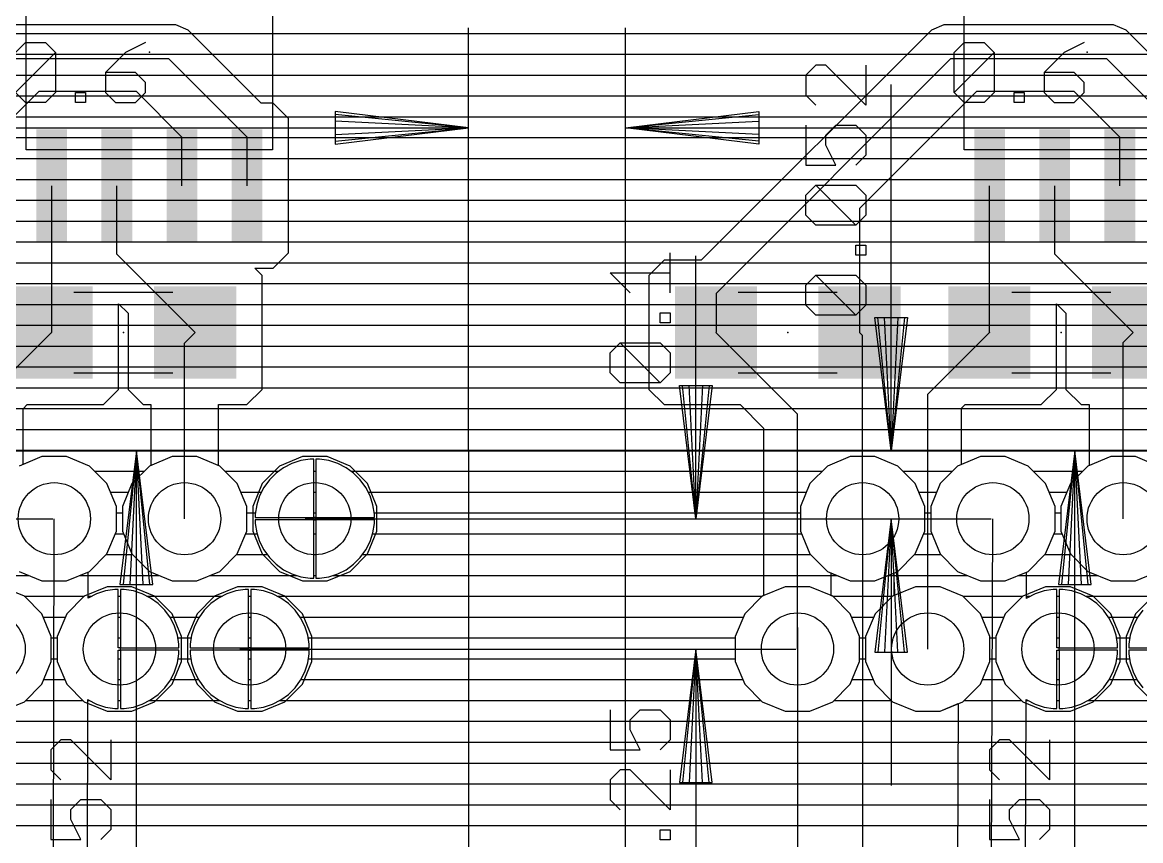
# Model space of a CAD drawing. Extents: x -0.28 to 5.55, y -0.74 to 2.72.
# Drawn here: x 3.061 to 3.92, y 0.884 to 1.512 of the extents above; entities that cross this region are included whole.
import ezdxf

# ---------------------------------------------------------------- set-up
doc = ezdxf.new("R2010")
doc.units = 0
for name, color, linetype in [('1', 22, 'CONTINUOUS'), ('16', 175, 'CONTINUOUS'), ('17', 82, 'CONTINUOUS'), ('23', 7, 'CONTINUOUS'), ('47', 253, 'CONTINUOUS'), ('51', 253, 'CONTINUOUS')]:
    doc.layers.add(name, color=color, linetype=linetype)

# ---------------------------------------------------------------- blocks, each defined once
blk = doc.blocks.new('RECT')
blk.add_solid([(-0.5, -0.5), (0.5, -0.5), (-0.5, 0.5), (0.5, 0.5)])
blk = doc.blocks.new('ROUNDP')
blk.add_circle((0, 0), 0.5)

msp = doc.modelspace()

# ---------------------------------------------------------------- linework, layer by layer
at = {"layer": '1'}
for p, q in [((3.179172, 1.5105), (3.048828, 1.5105)), ((3.188728, 1.506542), (3.179172, 1.5105)), ((3.196042, 1.499228), (3.188728, 1.506542)), ((3.191269, 1.504), (3.756731, 1.504)), ((3.759272, 1.506542), (3.582664, 1.329933)), ((3.768828, 1.5105), (3.759272, 1.506542)), ((3.899172, 1.5105), (3.768828, 1.5105)), ((3.908728, 1.506542), (3.899172, 1.5105)), ((3.916042, 1.499228), (3.908728, 1.506542)), ((3.911269, 1.504), (4.476731, 1.504)), ((3.244825, 1.450445), (3.196042, 1.499228)), ((3.964824, 1.450445), (3.916042, 1.499228)), ((3.207269, 1.488), (3.740731, 1.488)), ((3.174, 1.4845), (3.054, 1.4845)), ((3.234, 1.4245), (3.174, 1.4845)), ((3.774, 1.4845), (3.594, 1.3045)), ((3.894, 1.4845), (3.774, 1.4845)), ((3.954, 1.4245), (3.894, 1.4845)), ((3.223269, 1.472), (3.724731, 1.472)), ((3.074, 1.4595), (2.984, 1.3695)), ((3.149, 1.4595), (3.074, 1.4595)), ((3.184, 1.4245), (3.149, 1.4595)), ((3.794, 1.4595), (3.704, 1.3695)), ((3.869, 1.4595), (3.794, 1.4595)), ((3.904, 1.4245), (3.869, 1.4595)), ((3.239269, 1.456), (3.708731, 1.456)), ((3.254095, 1.450445), (3.244825, 1.450445)), ((3.265811, 1.438729), (3.254095, 1.450445)), ((3.26454, 1.44), (3.692731, 1.44)), ((3.265811, 1.335546), (3.265811, 1.438729)), ((3.184, 1.387138), (3.184, 1.4245)), ((3.234, 1.387138), (3.234, 1.4245)), ((3.265811, 1.424), (3.676731, 1.424)), ((3.904, 1.387138), (3.904, 1.4245)), ((3.265811, 1.408), (3.660731, 1.408)), ((3.265811, 1.392), (3.644731, 1.392)), ((3.084, 1.2745), (3.084, 1.387138)), ((3.134, 1.334618), (3.134, 1.387138)), ((3.804, 1.2745), (3.804, 1.387138)), ((3.854, 1.334618), (3.854, 1.387138)), ((3.265811, 1.376), (3.628731, 1.376)), ((3.704, 1.3695), (3.704, 1.274618)), ((3.265811, 1.36), (3.612731, 1.36)), ((3.265811, 1.344), (3.596731, 1.344)), ((3.134, 1.334618), (3.194118, 1.2745)), ((3.254095, 1.323831), (3.265811, 1.335546)), ((3.854, 1.334618), (3.914118, 1.2745)), ((3.245614, 1.318217), (3.24, 1.323831)), ((3.24, 1.323831), (3.254095, 1.323831)), ((3.258265, 1.328), (3.552169, 1.328)), ((3.554102, 1.329933), (3.542386, 1.318217)), ((3.582664, 1.329933), (3.554102, 1.329933)), ((3.245614, 1.230783), (3.245614, 1.318217)), ((3.542386, 1.318217), (3.542386, 1.230783)), ((3.245614, 1.312), (3.542386, 1.312)), ((3.135378, 1.230783), (3.135378, 1.296471)), ((3.135378, 1.296471), (3.142622, 1.289227)), ((3.594, 1.3045), (3.594, 1.274618)), ((3.855378, 1.230783), (3.855378, 1.296471)), ((3.855378, 1.296471), (3.862622, 1.289227)), ((3.135378, 1.296), (3.135849, 1.296)), ((3.142622, 1.289227), (3.142622, 1.230783)), ((3.245614, 1.296), (3.542386, 1.296)), ((3.855378, 1.296), (3.855849, 1.296)), ((3.862622, 1.289227), (3.862622, 1.230783)), ((3.135378, 1.28), (3.142622, 1.28)), ((3.245614, 1.28), (3.542386, 1.28)), ((3.855378, 1.28), (3.862622, 1.28)), ((3.036, 1.226618), (3.083882, 1.2745)), ((3.084, 1.274618), (3.083882, 1.2745)), ((3.083882, 1.2745), (3.084, 1.2745)), ((3.186, 1.266382), (3.194118, 1.2745)), ((3.594, 1.274618), (3.593882, 1.2745)), ((3.6565, 1.211882), (3.593882, 1.2745)), ((3.704, 1.274618), (3.704118, 1.2745)), ((3.7065, 1.272118), (3.704118, 1.2745)), ((3.7065, 1.1315), (3.7065, 1.272118)), ((3.7565, 1.227118), (3.803882, 1.2745)), ((3.804, 1.274618), (3.803882, 1.2745)), ((3.803882, 1.2745), (3.804, 1.2745)), ((3.9065, 1.266882), (3.914118, 1.2745)), ((3.135378, 1.264), (3.142622, 1.264)), ((3.186, 1.1315), (3.186, 1.266382)), ((3.245614, 1.264), (3.542386, 1.264)), ((3.855378, 1.264), (3.862622, 1.264)), ((3.9065, 1.1315), (3.9065, 1.266882)), ((3.135378, 1.248), (3.142622, 1.248)), ((3.245614, 1.248), (3.542386, 1.248)), ((3.855378, 1.248), (3.862622, 1.248)), ((3.123662, 1.219067), (3.135378, 1.230783)), ((3.135378, 1.232), (3.142622, 1.232)), ((3.142622, 1.230783), (3.154338, 1.219067)), ((3.233898, 1.219067), (3.245614, 1.230783)), ((3.245614, 1.232), (3.542386, 1.232)), ((3.542386, 1.230783), (3.554102, 1.219067)), ((3.843662, 1.219067), (3.855378, 1.230783)), ((3.855378, 1.232), (3.862622, 1.232)), ((3.862622, 1.230783), (3.874338, 1.219067)), ((3.062, 1.215849), (3.065218, 1.219067)), ((3.065218, 1.219067), (3.123662, 1.219067)), ((3.154338, 1.219067), (3.16, 1.219067)), ((3.16, 1.219067), (3.16, 1.172378)), ((3.212, 1.172378), (3.212, 1.219067)), ((3.212, 1.219067), (3.233898, 1.219067)), ((3.554102, 1.219067), (3.612545, 1.219067)), ((3.612545, 1.219067), (3.6305, 1.201112)), ((3.7565, 1.0315), (3.7565, 1.227118)), ((3.7825, 1.216349), (3.785218, 1.219067)), ((3.785218, 1.219067), (3.843662, 1.219067)), ((3.874338, 1.219067), (3.8805, 1.219067)), ((3.8805, 1.219067), (3.8805, 1.172378)), ((3.062, 1.173207), (3.062, 1.215849)), ((3.062151, 1.216), (3.16, 1.216)), ((3.212, 1.216), (3.615612, 1.216)), ((3.6565, 1.0315), (3.6565, 1.211882)), ((3.7825, 1.173207), (3.7825, 1.216349)), ((3.7825, 1.216), (3.8805, 1.216)), ((3.062, 1.2), (3.16, 1.2)), ((3.212, 1.2), (3.6305, 1.2)), ((3.6305, 1.201112), (3.6305, 1.072378)), ((3.7825, 1.2), (3.8805, 1.2)), ((3.062, 1.184), (3.16, 1.184)), ((3.076508, 1.179216), (3.062, 1.173207)), ((3.095491, 1.179216), (3.076508, 1.179216)), ((3.113029, 1.171952), (3.095491, 1.179216)), ((3.212, 1.184), (3.6305, 1.184)), ((3.276508, 1.179216), (3.258971, 1.171952)), ((3.295491, 1.179216), (3.276508, 1.179216)), ((3.313029, 1.171952), (3.295491, 1.179216)), ((3.7825, 1.184), (3.8805, 1.184)), ((3.797008, 1.179216), (3.7825, 1.173207)), ((3.815991, 1.179216), (3.797008, 1.179216)), ((3.833529, 1.171952), (3.815991, 1.179216)), ((3.126452, 1.158529), (3.113029, 1.171952)), ((3.116981, 1.168), (3.155019, 1.168)), ((3.158971, 1.171952), (3.145548, 1.158529)), ((3.16, 1.172378), (3.158971, 1.171952)), ((3.213029, 1.171952), (3.212, 1.172378)), ((3.226452, 1.158529), (3.213029, 1.171952)), ((3.216981, 1.168), (3.255019, 1.168)), ((3.258971, 1.171952), (3.245548, 1.158529)), ((3.326452, 1.158529), (3.313029, 1.171952)), ((3.316981, 1.168), (3.6305, 1.168)), ((3.846952, 1.158529), (3.833529, 1.171952)), ((3.837481, 1.168), (3.875519, 1.168)), ((3.879471, 1.171952), (3.866048, 1.158529)), ((3.8805, 1.172378), (3.879471, 1.171952)), ((3.133716, 1.140991), (3.126452, 1.158529)), ((3.129156, 1.152), (3.142844, 1.152)), ((3.145548, 1.158529), (3.138283, 1.140991)), ((3.233716, 1.140991), (3.226452, 1.158529)), ((3.229156, 1.152), (3.242844, 1.152)), ((3.245548, 1.158529), (3.238283, 1.140991)), ((3.333716, 1.140991), (3.326452, 1.158529)), ((3.329156, 1.152), (3.6305, 1.152)), ((3.854216, 1.140991), (3.846952, 1.158529)), ((3.849656, 1.152), (3.863344, 1.152)), ((3.866048, 1.158529), (3.858783, 1.140991)), ((3.133716, 1.122008), (3.133716, 1.140991)), ((3.133716, 1.136), (3.138283, 1.136)), ((3.138283, 1.140991), (3.138283, 1.122008)), ((3.233716, 1.122008), (3.233716, 1.140991)), ((3.233716, 1.136), (3.238283, 1.136)), ((3.238283, 1.140991), (3.238283, 1.122008)), ((3.333716, 1.122008), (3.333716, 1.140991)), ((3.333716, 1.136), (3.6305, 1.136)), ((3.854216, 1.122008), (3.854216, 1.140991)), ((3.854216, 1.136), (3.858783, 1.136)), ((3.858783, 1.140991), (3.858783, 1.122008)), ((3.085, 0.615), (3.086, 1.1315)), ((3.805, 0.755), (3.8065, 1.1315)), ((3.126452, 1.104471), (3.133716, 1.122008)), ((3.132884, 1.12), (3.139115, 1.12)), ((3.138283, 1.122008), (3.145548, 1.104471)), ((3.226452, 1.104471), (3.233716, 1.122008)), ((3.232884, 1.12), (3.239115, 1.12)), ((3.238283, 1.122008), (3.245548, 1.104471)), ((3.326452, 1.104471), (3.333716, 1.122008)), ((3.332884, 1.12), (3.6305, 1.12)), ((3.846952, 1.104471), (3.854216, 1.122008)), ((3.853384, 1.12), (3.859615, 1.12)), ((3.858783, 1.122008), (3.866048, 1.104471)), ((3.113029, 1.091048), (3.126452, 1.104471)), ((3.125981, 1.104), (3.146019, 1.104)), ((3.145548, 1.104471), (3.158971, 1.091048)), ((3.213029, 1.091048), (3.226452, 1.104471)), ((3.225981, 1.104), (3.246019, 1.104)), ((3.245548, 1.104471), (3.258971, 1.091048)), ((3.313029, 1.091048), (3.326452, 1.104471)), ((3.325981, 1.104), (3.6305, 1.104)), ((3.833529, 1.091048), (3.846952, 1.104471)), ((3.846481, 1.104), (3.866519, 1.104)), ((3.866048, 1.104471), (3.879471, 1.091048)), ((3.111882, 1.070486), (3.111921, 1.090589)), ((3.111921, 1.090589), (3.113029, 1.091048)), ((3.158971, 1.091048), (3.176508, 1.083783)), ((3.195491, 1.083783), (3.213029, 1.091048)), ((3.258971, 1.091048), (3.276508, 1.083783)), ((3.295491, 1.083783), (3.313029, 1.091048)), ((3.832257, 1.070395), (3.832337, 1.090554)), ((3.832337, 1.090554), (3.833529, 1.091048)), ((3.879471, 1.091048), (3.897008, 1.083783)), ((3.915991, 1.083783), (3.933529, 1.091048)), ((3.111916, 1.088), (3.166329, 1.088)), ((3.176508, 1.083783), (3.195491, 1.083783)), ((3.205671, 1.088), (3.266329, 1.088)), ((3.276508, 1.083783), (3.295491, 1.083783)), ((3.305671, 1.088), (3.6305, 1.088)), ((3.6825, 1.072378), (3.6825, 1.089793)), ((3.6825, 1.089793), (3.697008, 1.083783)), ((3.6825, 1.088), (3.686829, 1.088)), ((3.697008, 1.083783), (3.715991, 1.083783)), ((3.715991, 1.083783), (3.7305, 1.089793)), ((3.726171, 1.088), (3.7305, 1.088)), ((3.7305, 1.089793), (3.7305, 1.072378)), ((3.832327, 1.088), (3.886829, 1.088)), ((3.897008, 1.083783), (3.915991, 1.083783)), ((3.118451, 1.073867), (3.112039, 1.0706)), ((3.125295, 1.076091), (3.118451, 1.073867)), ((3.132402, 1.077216), (3.125295, 1.076091)), ((3.135141, 1.077216), (3.132402, 1.077216)), ((3.135141, 1.032359), (3.135141, 1.077216)), ((3.139598, 1.077216), (3.136858, 1.077216)), ((3.136858, 1.077216), (3.136858, 1.032359)), ((3.146705, 1.076091), (3.139598, 1.077216)), ((3.153549, 1.073867), (3.146705, 1.076091)), ((3.159961, 1.0706), (3.153549, 1.073867)), ((3.226508, 1.079216), (3.208971, 1.071952)), ((3.245491, 1.079216), (3.226508, 1.079216)), ((3.263029, 1.071952), (3.245491, 1.079216)), ((3.838951, 1.073867), (3.832539, 1.0706)), ((3.845795, 1.076091), (3.838951, 1.073867)), ((3.852902, 1.077216), (3.845795, 1.076091)), ((3.855641, 1.077216), (3.852902, 1.077216)), ((3.855641, 1.032359), (3.855641, 1.077216)), ((3.860098, 1.077216), (3.857358, 1.077216)), ((3.857358, 1.077216), (3.857358, 1.032359)), ((3.867205, 1.076091), (3.860098, 1.077216)), ((3.874049, 1.073867), (3.867205, 1.076091)), ((3.880461, 1.0706), (3.874049, 1.073867)), ((3.112039, 1.0706), (3.111882, 1.070486)), ((3.111885, 1.072), (3.114787, 1.072)), ((3.135141, 1.072), (3.136858, 1.072)), ((3.157213, 1.072), (3.209087, 1.072)), ((3.165782, 1.066371), (3.159961, 1.0706)), ((3.170871, 1.061282), (3.165782, 1.066371)), ((3.208971, 1.071952), (3.195548, 1.058529)), ((3.262913, 1.072), (3.629587, 1.072)), ((3.276452, 1.058529), (3.263029, 1.071952)), ((3.629471, 1.071952), (3.616048, 1.058529)), ((3.6305, 1.072378), (3.629471, 1.071952)), ((3.683529, 1.071952), (3.6825, 1.072378)), ((3.683413, 1.072), (3.729587, 1.072)), ((3.696952, 1.058529), (3.683529, 1.071952)), ((3.729471, 1.071952), (3.716048, 1.058529)), ((3.7305, 1.072378), (3.729471, 1.071952)), ((3.832539, 1.0706), (3.832257, 1.070395)), ((3.832263, 1.072), (3.835287, 1.072)), ((3.855641, 1.072), (3.857358, 1.072)), ((3.877713, 1.072), (3.929587, 1.072)), ((3.886282, 1.066371), (3.880461, 1.0706)), ((3.891371, 1.061282), (3.886282, 1.066371)), ((3.929471, 1.071952), (3.916048, 1.058529)), ((3.135141, 1.056), (3.136858, 1.056)), ((3.1751, 1.055461), (3.170871, 1.061282)), ((3.174708, 1.056), (3.1945, 1.056)), ((3.195548, 1.058529), (3.188283, 1.040991)), ((3.283716, 1.040991), (3.276452, 1.058529)), ((3.2775, 1.056), (3.615, 1.056)), ((3.616048, 1.058529), (3.608783, 1.040991)), ((3.704216, 1.040991), (3.696952, 1.058529)), ((3.698, 1.056), (3.715, 1.056)), ((3.716048, 1.058529), (3.708783, 1.040991)), ((3.855641, 1.056), (3.857358, 1.056)), ((3.8956, 1.055461), (3.891371, 1.061282)), ((3.895208, 1.056), (3.915, 1.056)), ((3.916048, 1.058529), (3.908783, 1.040991)), ((3.178367, 1.049049), (3.1751, 1.055461)), ((3.180591, 1.042205), (3.178367, 1.049049)), ((3.898867, 1.049049), (3.8956, 1.055461)), ((3.901091, 1.042205), (3.898867, 1.049049)), ((3.135141, 1.04), (3.136858, 1.04)), ((3.181716, 1.035098), (3.180591, 1.042205)), ((3.18094, 1.04), (3.188283, 1.04)), ((3.188283, 1.040991), (3.188283, 1.022008)), ((3.283716, 1.022008), (3.283716, 1.040991)), ((3.283716, 1.04), (3.608783, 1.04)), ((3.608783, 1.040991), (3.608783, 1.022008)), ((3.704216, 1.022008), (3.704216, 1.040991)), ((3.704216, 1.04), (3.708783, 1.04)), ((3.708783, 1.040991), (3.708783, 1.022008)), ((3.855641, 1.04), (3.857358, 1.04)), ((3.902216, 1.035098), (3.901091, 1.042205)), ((3.90144, 1.04), (3.908783, 1.04)), ((3.908783, 1.040991), (3.908783, 1.022008)), ((3.136858, 1.032359), (3.135141, 1.032359)), ((3.135141, 0.985783), (3.135141, 1.030641)), ((3.135141, 1.030641), (3.136858, 1.030641)), ((3.136858, 1.030641), (3.136858, 0.985783)), ((3.136859, 1.030641), (3.136859, 1.032358)), ((3.136859, 1.032358), (3.181716, 1.032358)), ((3.181716, 1.030641), (3.136859, 1.030641)), ((3.181716, 1.032358), (3.181716, 1.035098)), ((3.181716, 1.027902), (3.181716, 1.030641)), ((3.857358, 1.032359), (3.855641, 1.032359)), ((3.855641, 0.985783), (3.855641, 1.030641)), ((3.855641, 1.030641), (3.857358, 1.030641)), ((3.857358, 1.030641), (3.857358, 0.985783)), ((3.857359, 1.030641), (3.857359, 1.032358)), ((3.857359, 1.032358), (3.902216, 1.032358)), ((3.902216, 1.030641), (3.857359, 1.030641)), ((3.902216, 1.032358), (3.902216, 1.035098)), ((3.902216, 1.027902), (3.902216, 1.030641)), ((3.135141, 1.024), (3.136858, 1.024)), ((3.180591, 1.020795), (3.181716, 1.027902)), ((3.181098, 1.024), (3.188283, 1.024)), ((3.188283, 1.022008), (3.195548, 1.004471)), ((3.276452, 1.004471), (3.283716, 1.022008)), ((3.283716, 1.024), (3.608783, 1.024)), ((3.608783, 1.022008), (3.616048, 1.004471)), ((3.696952, 1.004471), (3.704216, 1.022008)), ((3.704216, 1.024), (3.708783, 1.024)), ((3.708783, 1.022008), (3.716048, 1.004471)), ((3.855641, 1.024), (3.857358, 1.024)), ((3.901091, 1.020795), (3.902216, 1.027902)), ((3.901598, 1.024), (3.908783, 1.024)), ((3.908783, 1.022008), (3.916048, 1.004471)), ((3.1751, 1.007539), (3.178367, 1.013951)), ((3.178367, 1.013951), (3.180591, 1.020795)), ((3.8956, 1.007539), (3.898867, 1.013951)), ((3.898867, 1.013951), (3.901091, 1.020795)), ((3.135141, 1.008), (3.136858, 1.008)), ((3.170871, 1.001718), (3.1751, 1.007539)), ((3.175335, 1.008), (3.194086, 1.008)), ((3.195548, 1.004471), (3.208971, 0.991048)), ((3.263029, 0.991048), (3.276452, 1.004471)), ((3.277914, 1.008), (3.614586, 1.008)), ((3.616048, 1.004471), (3.629471, 0.991048)), ((3.683529, 0.991048), (3.696952, 1.004471)), ((3.698414, 1.008), (3.714586, 1.008)), ((3.716048, 1.004471), (3.729471, 0.991048)), ((3.855641, 1.008), (3.857358, 1.008)), ((3.891371, 1.001718), (3.8956, 1.007539)), ((3.895835, 1.008), (3.914586, 1.008)), ((3.916048, 1.004471), (3.929471, 0.991048)), ((3.159961, 0.9924), (3.165782, 0.996629)), ((3.165782, 0.996629), (3.170871, 1.001718)), ((3.880461, 0.9924), (3.886282, 0.996629)), ((3.886282, 0.996629), (3.891371, 1.001718)), ((3.111021, 0.625749), (3.111731, 0.992624)), ((3.11173, 0.992), (3.112824, 0.992)), ((3.111731, 0.992624), (3.112039, 0.9924)), ((3.112039, 0.9924), (3.118451, 0.989133)), ((3.118451, 0.989133), (3.125295, 0.986909)), ((3.135141, 0.992), (3.136858, 0.992)), ((3.146705, 0.986909), (3.153549, 0.989133)), ((3.153549, 0.989133), (3.159961, 0.9924)), ((3.159176, 0.992), (3.208019, 0.992)), ((3.208971, 0.991048), (3.226508, 0.983783)), ((3.245491, 0.983783), (3.263029, 0.991048)), ((3.263981, 0.992), (3.628519, 0.992)), ((3.629471, 0.991048), (3.647008, 0.983783)), ((3.665991, 0.983783), (3.683529, 0.991048)), ((3.684481, 0.992), (3.728519, 0.992)), ((3.729471, 0.991048), (3.747008, 0.983783)), ((3.765991, 0.983783), (3.779934, 0.989559)), ((3.779934, 0.989559), (3.779001, 0.755367)), ((3.831041, 0.765356), (3.831948, 0.99283)), ((3.831944, 0.992), (3.833324, 0.992)), ((3.831948, 0.99283), (3.832539, 0.9924)), ((3.832539, 0.9924), (3.838951, 0.989133)), ((3.838951, 0.989133), (3.845795, 0.986909)), ((3.855641, 0.992), (3.857358, 0.992)), ((3.867205, 0.986909), (3.874049, 0.989133)), ((3.874049, 0.989133), (3.880461, 0.9924)), ((3.879676, 0.992), (3.928519, 0.992)), ((3.125295, 0.986909), (3.132402, 0.985783)), ((3.132402, 0.985783), (3.135141, 0.985783)), ((3.136858, 0.985783), (3.139598, 0.985783)), ((3.139598, 0.985783), (3.146705, 0.986909)), ((3.226508, 0.983783), (3.245491, 0.983783)), ((3.647008, 0.983783), (3.665991, 0.983783)), ((3.747008, 0.983783), (3.765991, 0.983783)), ((3.845795, 0.986909), (3.852902, 0.985783)), ((3.852902, 0.985783), (3.855641, 0.985783)), ((3.857358, 0.985783), (3.860098, 0.985783)), ((3.860098, 0.985783), (3.867205, 0.986909)), ((3.111699, 0.976), (3.77988, 0.976)), ((3.831881, 0.976), (4.501403, 0.976)), ((3.111668, 0.96), (3.779817, 0.96)), ((3.831817, 0.96), (4.501444, 0.96)), ((3.111637, 0.944), (3.779753, 0.944)), ((3.831753, 0.944), (4.501485, 0.944)), ((3.111606, 0.928), (3.779689, 0.928)), ((3.831689, 0.928), (4.501527, 0.928)), ((3.111575, 0.912), (3.779625, 0.912)), ((3.831625, 0.912), (4.501568, 0.912)), ((3.111544, 0.896), (3.779562, 0.896)), ((3.831562, 0.896), (4.50161, 0.896))]:
    msp.add_line(p, q, dxfattribs=at)
at = {"layer": '16'}
for p, q in [((0.62, 1.504), (4.879213, 1.504)), ((0.62, 1.488), (4.879213, 1.488)), ((0.62, 1.472), (4.879213, 1.472)), ((0.62, 1.456), (4.879213, 1.456)), ((0.62, 1.44), (4.879213, 1.44)), ((0.62, 1.424), (4.879213, 1.424)), ((0.62, 1.408), (4.879213, 1.408)), ((0.62, 1.392), (4.879213, 1.392)), ((0.62, 1.376), (4.879213, 1.376)), ((0.62, 1.36), (4.879213, 1.36)), ((0.62, 1.344), (4.879213, 1.344)), ((0.62, 1.328), (4.879213, 1.328)), ((0.62, 1.312), (4.879213, 1.312)), ((0.62, 1.296), (4.879213, 1.296)), ((0.62, 1.28), (4.879213, 1.28)), ((0.62, 1.264), (4.879213, 1.264)), ((0.62, 1.248), (4.879213, 1.248)), ((0.62, 1.232), (4.879213, 1.232)), ((0.62, 1.216), (4.879213, 1.216)), ((0.62, 1.2), (4.879213, 1.2)), ((0.62, 1.184), (4.879213, 1.184)), ((3.076508, 1.179216), (3.058971, 1.171952)), ((3.095491, 1.179216), (3.076508, 1.179216)), ((3.113029, 1.171952), (3.095491, 1.179216)), ((3.176508, 1.179216), (3.158971, 1.171952)), ((3.195491, 1.179216), (3.176508, 1.179216)), ((3.213029, 1.171952), (3.195491, 1.179216)), ((3.282402, 1.177216), (3.275295, 1.176091)), ((3.285141, 1.177216), (3.282402, 1.177216)), ((3.285141, 1.132359), (3.285141, 1.177216)), ((3.286858, 1.177216), (3.286858, 1.132359)), ((3.289598, 1.177216), (3.286858, 1.177216)), ((3.296705, 1.176091), (3.289598, 1.177216)), ((3.697008, 1.179216), (3.679471, 1.171952)), ((3.715991, 1.179216), (3.697008, 1.179216)), ((3.733529, 1.171952), (3.715991, 1.179216)), ((3.797008, 1.179216), (3.779471, 1.171952)), ((3.815991, 1.179216), (3.797008, 1.179216)), ((3.833529, 1.171952), (3.815991, 1.179216)), ((3.897008, 1.179216), (3.879471, 1.171952)), ((3.915991, 1.179216), (3.897008, 1.179216)), ((3.933529, 1.171952), (3.915991, 1.179216)), ((3.126452, 1.158529), (3.113029, 1.171952)), ((3.116981, 1.168), (3.155019, 1.168)), ((3.158971, 1.171952), (3.145548, 1.158529)), ((3.226452, 1.158529), (3.213029, 1.171952)), ((3.216981, 1.168), (3.258461, 1.168)), ((3.262039, 1.1706), (3.256218, 1.166371)), ((3.268451, 1.173867), (3.262039, 1.1706)), ((3.275295, 1.176091), (3.268451, 1.173867)), ((3.285141, 1.168), (3.286858, 1.168)), ((3.303549, 1.173867), (3.296705, 1.176091)), ((3.309961, 1.1706), (3.303549, 1.173867)), ((3.315782, 1.166371), (3.309961, 1.1706)), ((3.313539, 1.168), (3.675519, 1.168)), ((3.679471, 1.171952), (3.666048, 1.158529)), ((3.746952, 1.158529), (3.733529, 1.171952)), ((3.737481, 1.168), (3.775519, 1.168)), ((3.779471, 1.171952), (3.766048, 1.158529)), ((3.846952, 1.158529), (3.833529, 1.171952)), ((3.837481, 1.168), (3.875519, 1.168)), ((3.879471, 1.171952), (3.866048, 1.158529)), ((3.251129, 1.161282), (3.2469, 1.155461)), ((3.256218, 1.166371), (3.251129, 1.161282)), ((3.320871, 1.161282), (3.315782, 1.166371)), ((3.3251, 1.155461), (3.320871, 1.161282)), ((3.133716, 1.140991), (3.126452, 1.158529)), ((3.129156, 1.152), (3.142844, 1.152)), ((3.145548, 1.158529), (3.138283, 1.140991)), ((3.233716, 1.140991), (3.226452, 1.158529)), ((3.229156, 1.152), (3.245137, 1.152)), ((3.2469, 1.155461), (3.243633, 1.149049)), ((3.285141, 1.152), (3.286858, 1.152)), ((3.328367, 1.149049), (3.3251, 1.155461)), ((3.326863, 1.152), (3.663344, 1.152)), ((3.666048, 1.158529), (3.658783, 1.140991)), ((3.754216, 1.140991), (3.746952, 1.158529)), ((3.749656, 1.152), (3.763344, 1.152)), ((3.766048, 1.158529), (3.758783, 1.140991)), ((3.854216, 1.140991), (3.846952, 1.158529)), ((3.849656, 1.152), (3.863344, 1.152)), ((3.866048, 1.158529), (3.858783, 1.140991)), ((3.241409, 1.142205), (3.240283, 1.135098)), ((3.243633, 1.149049), (3.241409, 1.142205)), ((3.330591, 1.142205), (3.328367, 1.149049)), ((3.331716, 1.135098), (3.330591, 1.142205)), ((3.133716, 1.122008), (3.133716, 1.140991)), ((3.133716, 1.136), (3.138283, 1.136)), ((3.138283, 1.140991), (3.138283, 1.122008)), ((3.233716, 1.122008), (3.233716, 1.140991)), ((3.233716, 1.136), (3.240426, 1.136)), ((3.240283, 1.135098), (3.240283, 1.132358)), ((3.285141, 1.136), (3.286858, 1.136)), ((3.331574, 1.136), (3.658783, 1.136)), ((3.331716, 1.132358), (3.331716, 1.135098)), ((3.658783, 1.140991), (3.658783, 1.122008)), ((3.754216, 1.122008), (3.754216, 1.140991)), ((3.754216, 1.136), (3.758783, 1.136)), ((3.758783, 1.140991), (3.758783, 1.122008)), ((3.854216, 1.122008), (3.854216, 1.140991)), ((3.854216, 1.136), (3.858783, 1.136)), ((3.858783, 1.140991), (3.858783, 1.122008)), ((3.240283, 1.132358), (3.285141, 1.132358)), ((3.285141, 1.130641), (3.240283, 1.130641)), ((3.240283, 1.130641), (3.240283, 1.127902)), ((3.240283, 1.127902), (3.241409, 1.120795)), ((3.286858, 1.132359), (3.285141, 1.132359)), ((3.285141, 1.132358), (3.285141, 1.130641)), ((3.285141, 1.085783), (3.285141, 1.130641)), ((3.285141, 1.130641), (3.286858, 1.130641)), ((3.286858, 1.130641), (3.286858, 1.085783)), ((3.286859, 1.130641), (3.286859, 1.132358)), ((3.286859, 1.132358), (3.331716, 1.132358)), ((3.331716, 1.130641), (3.286859, 1.130641)), ((3.330591, 1.120795), (3.331716, 1.127902)), ((3.331716, 1.127902), (3.331716, 1.130641)), ((3.126452, 1.104471), (3.133716, 1.122008)), ((3.132884, 1.12), (3.139115, 1.12)), ((3.138283, 1.122008), (3.145548, 1.104471)), ((3.226452, 1.104471), (3.233716, 1.122008)), ((3.232884, 1.12), (3.241667, 1.12)), ((3.241409, 1.120795), (3.243633, 1.113951)), ((3.285141, 1.12), (3.286858, 1.12)), ((3.328367, 1.113951), (3.330591, 1.120795)), ((3.330332, 1.12), (3.659615, 1.12)), ((3.658783, 1.122008), (3.666048, 1.104471)), ((3.746952, 1.104471), (3.754216, 1.122008)), ((3.753384, 1.12), (3.759615, 1.12)), ((3.758783, 1.122008), (3.766048, 1.104471)), ((3.846952, 1.104471), (3.854216, 1.122008)), ((3.853384, 1.12), (3.859615, 1.12)), ((3.858783, 1.122008), (3.866048, 1.104471)), ((3.243633, 1.113951), (3.2469, 1.107539)), ((3.2469, 1.107539), (3.251129, 1.101718)), ((3.320871, 1.101718), (3.3251, 1.107539)), ((3.3251, 1.107539), (3.328367, 1.113951)), ((3.113029, 1.091048), (3.126452, 1.104471)), ((3.125981, 1.104), (3.146019, 1.104)), ((3.145548, 1.104471), (3.158971, 1.091048)), ((3.213029, 1.091048), (3.226452, 1.104471)), ((3.225981, 1.104), (3.249471, 1.104)), ((3.251129, 1.101718), (3.256218, 1.096629)), ((3.285141, 1.104), (3.286858, 1.104)), ((3.315782, 1.096629), (3.320871, 1.101718)), ((3.322529, 1.104), (3.666519, 1.104)), ((3.666048, 1.104471), (3.679471, 1.091048)), ((3.733529, 1.091048), (3.746952, 1.104471)), ((3.746481, 1.104), (3.766519, 1.104)), ((3.766048, 1.104471), (3.779471, 1.091048)), ((3.833529, 1.091048), (3.846952, 1.104471)), ((3.846481, 1.104), (3.866519, 1.104)), ((3.866048, 1.104471), (3.879471, 1.091048)), ((3.058971, 1.091048), (3.076508, 1.083783)), ((3.095491, 1.083783), (3.113029, 1.091048)), ((3.158971, 1.091048), (3.176508, 1.083783)), ((3.195491, 1.083783), (3.213029, 1.091048)), ((3.256218, 1.096629), (3.262039, 1.0924)), ((3.262039, 1.0924), (3.268451, 1.089133)), ((3.303549, 1.089133), (3.309961, 1.0924)), ((3.309961, 1.0924), (3.315782, 1.096629)), ((3.679471, 1.091048), (3.697008, 1.083783)), ((3.715991, 1.083783), (3.733529, 1.091048)), ((3.779471, 1.091048), (3.797008, 1.083783)), ((3.815991, 1.083783), (3.833529, 1.091048)), ((3.879471, 1.091048), (3.897008, 1.083783)), ((3.915991, 1.083783), (3.933529, 1.091048)), ((3.005671, 1.088), (3.066329, 1.088)), ((3.076508, 1.083783), (3.095491, 1.083783)), ((3.105671, 1.088), (3.166329, 1.088)), ((3.176508, 1.083783), (3.195491, 1.083783)), ((3.205671, 1.088), (3.271937, 1.088)), ((3.268451, 1.089133), (3.275295, 1.086909)), ((3.275295, 1.086909), (3.282402, 1.085783)), ((3.282402, 1.085783), (3.285141, 1.085783)), ((3.285141, 1.088), (3.286858, 1.088)), ((3.286858, 1.085783), (3.289598, 1.085783)), ((3.289598, 1.085783), (3.296705, 1.086909)), ((3.296705, 1.086909), (3.303549, 1.089133)), ((3.300062, 1.088), (3.686829, 1.088)), ((3.697008, 1.083783), (3.715991, 1.083783)), ((3.726171, 1.088), (3.786829, 1.088)), ((3.797008, 1.083783), (3.815991, 1.083783)), ((3.826171, 1.088), (3.886829, 1.088)), ((3.897008, 1.083783), (3.915991, 1.083783)), ((3.063029, 1.071952), (3.045491, 1.079216)), ((3.126508, 1.079216), (3.108971, 1.071952)), ((3.145491, 1.079216), (3.126508, 1.079216)), ((3.163029, 1.071952), (3.145491, 1.079216)), ((3.218451, 1.073867), (3.212039, 1.0706)), ((3.225295, 1.076091), (3.218451, 1.073867)), ((3.232402, 1.077216), (3.225295, 1.076091)), ((3.235141, 1.077216), (3.232402, 1.077216)), ((3.235141, 1.032359), (3.235141, 1.077216)), ((3.236858, 1.077216), (3.236858, 1.032359)), ((3.239598, 1.077216), (3.236858, 1.077216)), ((3.246705, 1.076091), (3.239598, 1.077216)), ((3.253549, 1.073867), (3.246705, 1.076091)), ((3.259961, 1.0706), (3.253549, 1.073867)), ((3.647008, 1.079216), (3.629471, 1.071952)), ((3.665991, 1.079216), (3.647008, 1.079216)), ((3.683529, 1.071952), (3.665991, 1.079216)), ((3.747008, 1.079216), (3.729471, 1.071952)), ((3.765991, 1.079216), (3.747008, 1.079216)), ((3.783529, 1.071952), (3.765991, 1.079216)), ((3.847008, 1.079216), (3.829471, 1.071952)), ((3.865991, 1.079216), (3.847008, 1.079216)), ((3.883529, 1.071952), (3.865991, 1.079216)), ((3.062913, 1.072), (3.109087, 1.072)), ((3.076452, 1.058529), (3.063029, 1.071952)), ((3.108971, 1.071952), (3.095548, 1.058529)), ((3.162913, 1.072), (3.214787, 1.072)), ((3.176452, 1.058529), (3.163029, 1.071952)), ((3.206218, 1.066371), (3.201129, 1.061282)), ((3.212039, 1.0706), (3.206218, 1.066371)), ((3.235141, 1.072), (3.236858, 1.072)), ((3.257213, 1.072), (3.629587, 1.072)), ((3.265782, 1.066371), (3.259961, 1.0706)), ((3.270871, 1.061282), (3.265782, 1.066371)), ((3.629471, 1.071952), (3.616048, 1.058529)), ((3.683413, 1.072), (3.729587, 1.072)), ((3.696952, 1.058529), (3.683529, 1.071952)), ((3.729471, 1.071952), (3.716048, 1.058529)), ((3.783413, 1.072), (3.829587, 1.072)), ((3.796952, 1.058529), (3.783529, 1.071952)), ((3.829471, 1.071952), (3.816048, 1.058529)), ((3.883413, 1.072), (3.935287, 1.072)), ((3.896952, 1.058529), (3.883529, 1.071952)), ((3.083716, 1.040991), (3.076452, 1.058529)), ((3.0775, 1.056), (3.0945, 1.056)), ((3.095548, 1.058529), (3.088283, 1.040991)), ((3.183716, 1.040991), (3.176452, 1.058529)), ((3.1775, 1.056), (3.197292, 1.056)), ((3.201129, 1.061282), (3.1969, 1.055461)), ((3.235141, 1.056), (3.236858, 1.056)), ((3.2751, 1.055461), (3.270871, 1.061282)), ((3.274708, 1.056), (3.615, 1.056)), ((3.616048, 1.058529), (3.608783, 1.040991)), ((3.704216, 1.040991), (3.696952, 1.058529)), ((3.698, 1.056), (3.715, 1.056)), ((3.716048, 1.058529), (3.708783, 1.040991)), ((3.804216, 1.040991), (3.796952, 1.058529)), ((3.798, 1.056), (3.815, 1.056)), ((3.816048, 1.058529), (3.808783, 1.040991)), ((3.904216, 1.040991), (3.896952, 1.058529)), ((3.898, 1.056), (3.917792, 1.056)), ((3.921629, 1.061282), (3.9174, 1.055461)), ((3.193633, 1.049049), (3.191409, 1.042205)), ((3.1969, 1.055461), (3.193633, 1.049049)), ((3.278367, 1.049049), (3.2751, 1.055461)), ((3.280591, 1.042205), (3.278367, 1.049049)), ((3.914133, 1.049049), (3.911909, 1.042205)), ((3.9174, 1.055461), (3.914133, 1.049049)), ((3.083716, 1.022008), (3.083716, 1.040991)), ((3.083716, 1.04), (3.088283, 1.04)), ((3.088283, 1.040991), (3.088283, 1.022008)), ((3.183716, 1.022008), (3.183716, 1.040991)), ((3.183716, 1.04), (3.19106, 1.04)), ((3.191409, 1.042205), (3.190283, 1.035098)), ((3.235141, 1.04), (3.236858, 1.04)), ((3.281716, 1.035098), (3.280591, 1.042205)), ((3.28094, 1.04), (3.608783, 1.04)), ((3.608783, 1.040991), (3.608783, 1.022008)), ((3.704216, 1.022008), (3.704216, 1.040991)), ((3.704216, 1.04), (3.708783, 1.04)), ((3.708783, 1.040991), (3.708783, 1.022008)), ((3.804216, 1.022008), (3.804216, 1.040991)), ((3.804216, 1.04), (3.808783, 1.04)), ((3.808783, 1.040991), (3.808783, 1.022008)), ((3.904216, 1.022008), (3.904216, 1.040991)), ((3.904216, 1.04), (3.91156, 1.04)), ((3.911909, 1.042205), (3.910783, 1.035098)), ((3.190283, 1.035098), (3.190283, 1.032358)), ((3.190283, 1.032358), (3.235141, 1.032358)), ((3.235141, 1.030641), (3.190283, 1.030641)), ((3.190283, 1.030641), (3.190283, 1.027902)), ((3.236858, 1.032359), (3.235141, 1.032359)), ((3.235141, 1.032358), (3.235141, 1.030641)), ((3.235141, 0.985783), (3.235141, 1.030641)), ((3.235141, 1.030641), (3.236858, 1.030641)), ((3.236858, 1.030641), (3.236858, 0.985783)), ((3.236859, 1.030641), (3.236859, 1.032358)), ((3.236859, 1.032358), (3.281716, 1.032358)), ((3.281716, 1.030641), (3.236859, 1.030641)), ((3.281716, 1.032358), (3.281716, 1.035098)), ((3.281716, 1.027902), (3.281716, 1.030641)), ((3.910783, 1.035098), (3.910783, 1.032358)), ((3.910783, 1.032358), (3.955641, 1.032358)), ((3.955641, 1.030641), (3.910783, 1.030641)), ((3.910783, 1.030641), (3.910783, 1.027902)), ((3.076452, 1.004471), (3.083716, 1.022008)), ((3.083716, 1.024), (3.088283, 1.024)), ((3.088283, 1.022008), (3.095548, 1.004471)), ((3.176452, 1.004471), (3.183716, 1.022008)), ((3.183716, 1.024), (3.190901, 1.024)), ((3.190283, 1.027902), (3.191409, 1.020795)), ((3.235141, 1.024), (3.236858, 1.024)), ((3.280591, 1.020795), (3.281716, 1.027902)), ((3.281098, 1.024), (3.608783, 1.024)), ((3.608783, 1.022008), (3.616048, 1.004471)), ((3.696952, 1.004471), (3.704216, 1.022008)), ((3.704216, 1.024), (3.708783, 1.024)), ((3.708783, 1.022008), (3.716048, 1.004471)), ((3.796952, 1.004471), (3.804216, 1.022008)), ((3.804216, 1.024), (3.808783, 1.024)), ((3.808783, 1.022008), (3.816048, 1.004471)), ((3.896952, 1.004471), (3.904216, 1.022008)), ((3.904216, 1.024), (3.911401, 1.024)), ((3.910783, 1.027902), (3.911909, 1.020795)), ((3.191409, 1.020795), (3.193633, 1.013951)), ((3.193633, 1.013951), (3.1969, 1.007539)), ((3.2751, 1.007539), (3.278367, 1.013951)), ((3.278367, 1.013951), (3.280591, 1.020795)), ((3.911909, 1.020795), (3.914133, 1.013951)), ((3.914133, 1.013951), (3.9174, 1.007539)), ((3.063029, 0.991048), (3.076452, 1.004471)), ((3.077914, 1.008), (3.094086, 1.008)), ((3.095548, 1.004471), (3.108971, 0.991048)), ((3.163029, 0.991048), (3.176452, 1.004471)), ((3.177914, 1.008), (3.196665, 1.008)), ((3.1969, 1.007539), (3.201129, 1.001718)), ((3.235141, 1.008), (3.236858, 1.008)), ((3.270871, 1.001718), (3.2751, 1.007539)), ((3.275335, 1.008), (3.614586, 1.008)), ((3.616048, 1.004471), (3.629471, 0.991048)), ((3.683529, 0.991048), (3.696952, 1.004471)), ((3.698414, 1.008), (3.714586, 1.008)), ((3.716048, 1.004471), (3.729471, 0.991048)), ((3.783529, 0.991048), (3.796952, 1.004471)), ((3.798414, 1.008), (3.814586, 1.008)), ((3.816048, 1.004471), (3.829471, 0.991048)), ((3.883529, 0.991048), (3.896952, 1.004471)), ((3.898414, 1.008), (3.917165, 1.008)), ((3.9174, 1.007539), (3.921629, 1.001718)), ((3.201129, 1.001718), (3.206218, 0.996629)), ((3.206218, 0.996629), (3.212039, 0.9924)), ((3.259961, 0.9924), (3.265782, 0.996629)), ((3.265782, 0.996629), (3.270871, 1.001718)), ((3.045491, 0.983783), (3.063029, 0.991048)), ((3.063981, 0.992), (3.108019, 0.992)), ((3.108971, 0.991048), (3.126508, 0.983783)), ((3.145491, 0.983783), (3.163029, 0.991048)), ((3.163981, 0.992), (3.212824, 0.992)), ((3.212039, 0.9924), (3.218451, 0.989133)), ((3.218451, 0.989133), (3.225295, 0.986909)), ((3.235141, 0.992), (3.236858, 0.992)), ((3.246705, 0.986909), (3.253549, 0.989133)), ((3.253549, 0.989133), (3.259961, 0.9924)), ((3.259176, 0.992), (3.628519, 0.992)), ((3.629471, 0.991048), (3.647008, 0.983783)), ((3.665991, 0.983783), (3.683529, 0.991048)), ((3.684481, 0.992), (3.728519, 0.992)), ((3.729471, 0.991048), (3.747008, 0.983783)), ((3.765991, 0.983783), (3.783529, 0.991048)), ((3.784481, 0.992), (3.828519, 0.992)), ((3.829471, 0.991048), (3.847008, 0.983783)), ((3.865991, 0.983783), (3.883529, 0.991048)), ((3.884481, 0.992), (3.933324, 0.992)), ((3.126508, 0.983783), (3.145491, 0.983783)), ((3.225295, 0.986909), (3.232402, 0.985783)), ((3.232402, 0.985783), (3.235141, 0.985783)), ((3.236858, 0.985783), (3.239598, 0.985783)), ((3.239598, 0.985783), (3.246705, 0.986909)), ((3.647008, 0.983783), (3.665991, 0.983783)), ((3.747008, 0.983783), (3.765991, 0.983783)), ((3.847008, 0.983783), (3.865991, 0.983783)), ((0.62, 0.976), (4.879213, 0.976)), ((0.62, 0.96), (4.879213, 0.96)), ((0.62, 0.944), (4.879213, 0.944)), ((0.62, 0.928), (4.879213, 0.928)), ((0.62, 0.912), (4.879213, 0.912)), ((0.62, 0.896), (4.879213, 0.896))]:
    msp.add_line(p, q, dxfattribs=at)
at = {"layer": '23'}
for p in [(3.159, 1.4895), (3.879, 1.4895), (3.139, 1.2745), (3.649, 1.2745), (3.859, 1.2745)]:
    msp.add_point(p, dxfattribs=at)
at = {"layer": '47'}
for p, q in [((3.404, 1.1835), (3.404, 1.508272)), ((3.5245, 1.1835), (3.5245, 1.508272)), ((3.056275, 1.489484), (3.063948, 1.497157)), ((3.063948, 1.497157), (3.079295, 1.497157)), ((3.079295, 1.497157), (3.086968, 1.489484)), ((3.156027, 1.497157), (3.14068, 1.489484)), ((3.776775, 1.489484), (3.784448, 1.497157)), ((3.784448, 1.497157), (3.799795, 1.497157)), ((3.799795, 1.497157), (3.807468, 1.489484)), ((3.876527, 1.497157), (3.86118, 1.489484)), ((3.056275, 1.458791), (3.086968, 1.489484)), ((3.086968, 1.489484), (3.086968, 1.458791)), ((3.14068, 1.489484), (3.125334, 1.474138)), ((3.776775, 1.458791), (3.776775, 1.489484)), ((3.776775, 1.458791), (3.807468, 1.489484)), ((3.807468, 1.489484), (3.807468, 1.458791)), ((3.86118, 1.489484), (3.845834, 1.474138)), ((3.670516, 1.479692), (3.662843, 1.472019)), ((3.678189, 1.479692), (3.670516, 1.479692)), ((3.708882, 1.449), (3.678189, 1.479692)), ((3.708882, 1.479692), (3.708882, 1.449)), ((3.125334, 1.474138), (3.125334, 1.458791)), ((3.148354, 1.474138), (3.125334, 1.474138)), ((3.156027, 1.466464), (3.148354, 1.474138)), ((3.662843, 1.472019), (3.662843, 1.456673)), ((3.845834, 1.474138), (3.845834, 1.458791)), ((3.868854, 1.474138), (3.845834, 1.474138)), ((3.876527, 1.466464), (3.868854, 1.474138)), ((3.156027, 1.458791), (3.156027, 1.466464)), ((3.7285, 1.1835), (3.7285, 1.464731)), ((3.876527, 1.458791), (3.876527, 1.466464)), ((3.063948, 1.451118), (3.056275, 1.458791)), ((3.079295, 1.451118), (3.063948, 1.451118)), ((3.086968, 1.458791), (3.079295, 1.451118)), ((3.102314, 1.451118), (3.102314, 1.458791)), ((3.102314, 1.458791), (3.109988, 1.458791)), ((3.109988, 1.451118), (3.102314, 1.451118)), ((3.109988, 1.458791), (3.109988, 1.451118)), ((3.125334, 1.458791), (3.133007, 1.451118)), ((3.133007, 1.451118), (3.148354, 1.451118)), ((3.148354, 1.451118), (3.156027, 1.458791)), ((3.662843, 1.456673), (3.670516, 1.449)), ((3.784448, 1.451118), (3.776775, 1.458791)), ((3.799795, 1.451118), (3.784448, 1.451118)), ((3.807468, 1.458791), (3.799795, 1.451118)), ((3.822814, 1.451118), (3.822814, 1.458791)), ((3.822814, 1.458791), (3.830488, 1.458791)), ((3.830488, 1.451118), (3.822814, 1.451118)), ((3.830488, 1.458791), (3.830488, 1.451118)), ((3.845834, 1.458791), (3.853507, 1.451118)), ((3.853507, 1.451118), (3.868854, 1.451118)), ((3.868854, 1.451118), (3.876527, 1.458791)), ((3.404, 1.4315), (3.301638, 1.444069)), ((3.301638, 1.444069), (3.301638, 1.418931)), ((3.5245, 1.4315), (3.626862, 1.444069)), ((3.626862, 1.444069), (3.626862, 1.418931)), ((3.404, 1.4315), (3.301638, 1.441736)), ((3.404, 1.4315), (3.301638, 1.436618)), ((3.5245, 1.4315), (3.626862, 1.441736)), ((3.5245, 1.4315), (3.626862, 1.436618)), ((3.662843, 1.433653), (3.662843, 1.40296)), ((3.678189, 1.42598), (3.685862, 1.433653)), ((3.685862, 1.433653), (3.701209, 1.433653)), ((3.701209, 1.433653), (3.708882, 1.42598)), ((2.804, 1.4315), (3.404, 1.4315)), ((3.301638, 1.418931), (3.404, 1.4315)), ((3.301638, 1.426382), (3.404, 1.4315)), ((3.301638, 1.421264), (3.404, 1.4315)), ((3.5245, 1.4315), (4.1245, 1.4315)), ((3.626862, 1.418931), (3.5245, 1.4315)), ((3.626862, 1.426382), (3.5245, 1.4315)), ((3.626862, 1.421264), (3.5245, 1.4315)), ((3.678189, 1.418307), (3.678189, 1.42598)), ((3.708882, 1.42598), (3.708882, 1.410633)), ((3.685862, 1.40296), (3.678189, 1.418307)), ((3.708882, 1.410633), (3.701209, 1.40296)), ((3.662843, 1.40296), (3.685862, 1.40296)), ((3.662843, 1.379941), (3.670516, 1.387614)), ((3.670516, 1.387614), (3.701209, 1.387614)), ((3.701209, 1.356921), (3.670516, 1.387614)), ((3.701209, 1.387614), (3.708882, 1.379941)), ((3.662843, 1.364594), (3.662843, 1.379941)), ((3.708882, 1.379941), (3.708882, 1.364594)), ((3.670516, 1.356921), (3.662843, 1.364594)), ((3.701209, 1.356921), (3.670516, 1.356921)), ((3.708882, 1.364594), (3.701209, 1.356921)), ((3.701209, 1.333901), (3.701209, 1.341575)), ((3.701209, 1.341575), (3.708882, 1.341575)), ((3.708882, 1.341575), (3.708882, 1.333901)), ((3.558882, 1.304921), (3.558882, 1.335614)), ((3.5785, 1.1315), (3.5785, 1.333312)), ((3.708882, 1.333901), (3.701209, 1.333901)), ((3.528189, 1.304921), (3.512843, 1.320267)), ((3.512843, 1.320267), (3.558882, 1.320267)), ((3.662843, 1.310882), (3.670516, 1.318555)), ((3.670516, 1.318555), (3.701209, 1.318555)), ((3.701209, 1.287862), (3.670516, 1.318555)), ((3.701209, 1.318555), (3.708882, 1.310882)), ((3.662843, 1.295535), (3.662843, 1.310882)), ((3.708882, 1.310882), (3.708882, 1.295535)), ((3.551209, 1.281901), (3.551209, 1.289575)), ((3.551209, 1.289575), (3.558882, 1.289575)), ((3.558882, 1.289575), (3.558882, 1.281901)), ((3.670516, 1.287862), (3.662843, 1.295535)), ((3.701209, 1.287862), (3.670516, 1.287862)), ((3.708882, 1.295535), (3.701209, 1.287862)), ((3.558882, 1.281901), (3.551209, 1.281901)), ((3.7285, 1.1835), (3.715931, 1.285862)), ((3.715931, 1.285862), (3.741069, 1.285862)), ((3.7285, 1.1835), (3.718264, 1.285862)), ((3.7285, 1.1835), (3.723382, 1.285862)), ((3.741069, 1.285862), (3.7285, 1.1835)), ((3.733618, 1.285862), (3.7285, 1.1835)), ((3.738736, 1.285862), (3.7285, 1.1835)), ((3.512843, 1.258882), (3.520516, 1.266555)), ((3.520516, 1.266555), (3.551209, 1.266555)), ((3.551209, 1.235862), (3.520516, 1.266555)), ((3.551209, 1.266555), (3.558882, 1.258882)), ((3.512843, 1.243535), (3.512843, 1.258882)), ((3.558882, 1.258882), (3.558882, 1.243535)), ((3.520516, 1.235862), (3.512843, 1.243535)), ((3.558882, 1.243535), (3.551209, 1.235862)), ((3.551209, 1.235862), (3.520516, 1.235862)), ((3.5785, 1.1315), (3.565931, 1.233862)), ((3.565931, 1.233862), (3.591069, 1.233862)), ((3.5785, 1.1315), (3.568264, 1.233862)), ((3.5785, 1.1315), (3.573382, 1.233862)), ((3.591069, 1.233862), (3.5785, 1.1315)), ((3.583618, 1.233862), (3.5785, 1.1315)), ((3.588736, 1.233862), (3.5785, 1.1315)), ((2.6835, 1.1835), (3.084772, 1.1835)), ((3.5245, 1.1835), (3.072228, 1.1835)), ((3.149, 1.1835), (3.136431, 1.081138)), ((3.149, 1.1835), (3.138764, 1.081138)), ((3.149, 1.1835), (3.143882, 1.081138)), ((3.149, 0.5315), (3.149, 1.1835)), ((3.161569, 1.081138), (3.149, 1.1835)), ((3.154118, 1.081138), (3.149, 1.1835)), ((3.159236, 1.081138), (3.149, 1.1835)), ((3.404, 1.1835), (3.805272, 1.1835)), ((4.245, 1.1835), (3.792728, 1.1835)), ((3.8695, 1.1835), (3.856931, 1.081138)), ((3.8695, 1.1835), (3.859264, 1.081138)), ((3.8695, 1.1835), (3.864382, 1.081138)), ((3.8695, 0.5315), (3.8695, 1.1835)), ((3.882069, 1.081138), (3.8695, 1.1835)), ((3.874618, 1.081138), (3.8695, 1.1835)), ((3.879736, 1.081138), (3.8695, 1.1835)), ((2.558, 1.1315), (3.084772, 1.1315)), ((3.2785, 1.1315), (3.655272, 1.1315)), ((3.2785, 1.1315), (3.805272, 1.1315)), ((3.7065, 1.1315), (3.7065, 0.354728)), ((3.7285, 1.1315), (3.715931, 1.029138)), ((3.7285, 1.1315), (3.718264, 1.029138)), ((3.7285, 1.1315), (3.723382, 1.029138)), ((3.7285, 1.1315), (3.7285, 0.926776)), ((3.741069, 1.029138), (3.7285, 1.1315)), ((3.733618, 1.029138), (3.7285, 1.1315)), ((3.738736, 1.029138), (3.7285, 1.1315)), ((3.136431, 1.081138), (3.161569, 1.081138)), ((3.856931, 1.081138), (3.882069, 1.081138)), ((3.6565, 1.048), (3.6565, 0.154728)), ((3.2285, 1.0315), (3.655272, 1.0315)), ((3.2285, 1.0315), (3.655272, 1.0315)), ((3.5785, 1.0315), (3.565931, 0.929138)), ((3.5785, 1.0315), (3.565931, 0.929138)), ((3.5785, 1.0315), (3.568264, 0.929138)), ((3.5785, 1.0315), (3.568264, 0.929138)), ((3.5785, 1.0315), (3.573382, 0.929138)), ((3.5785, 1.0315), (3.573382, 0.929138)), ((3.5785, 1.0315), (3.5785, 0.7815)), ((3.591069, 0.929138), (3.5785, 1.0315)), ((3.583618, 0.929138), (3.5785, 1.0315)), ((3.588736, 0.929138), (3.5785, 1.0315)), ((3.5785, 1.0315), (3.5785, 0.826776)), ((3.591069, 0.929138), (3.5785, 1.0315)), ((3.583618, 0.929138), (3.5785, 1.0315)), ((3.588736, 0.929138), (3.5785, 1.0315)), ((3.6565, 1.0315), (3.6565, 0.354728)), ((3.715931, 1.029138), (3.741069, 1.029138)), ((3.512843, 0.984711), (3.512843, 0.954018)), ((3.528189, 0.977038), (3.535862, 0.984711)), ((3.535862, 0.984711), (3.551209, 0.984711)), ((3.551209, 0.984711), (3.558882, 0.977038)), ((3.528189, 0.969365), (3.528189, 0.977038)), ((3.558882, 0.977038), (3.558882, 0.961692)), ((3.091016, 0.961896), (3.083343, 0.954222)), ((3.098689, 0.961896), (3.091016, 0.961896)), ((3.129382, 0.931203), (3.098689, 0.961896)), ((3.129382, 0.961896), (3.129382, 0.931203)), ((3.535862, 0.954018), (3.528189, 0.969365)), ((3.558882, 0.961692), (3.551209, 0.954018)), ((3.811516, 0.961896), (3.803843, 0.954222)), ((3.819189, 0.961896), (3.811516, 0.961896)), ((3.849882, 0.931203), (3.819189, 0.961896)), ((3.849882, 0.961896), (3.849882, 0.931203)), ((3.083343, 0.954222), (3.083343, 0.938876)), ((3.512843, 0.954018), (3.535862, 0.954018)), ((3.803843, 0.954222), (3.803843, 0.938876)), ((3.083343, 0.938876), (3.091016, 0.931203)), ((3.520516, 0.938672), (3.512843, 0.930999)), ((3.528189, 0.938672), (3.520516, 0.938672)), ((3.558882, 0.907979), (3.528189, 0.938672)), ((3.558882, 0.938672), (3.558882, 0.907979)), ((3.803843, 0.938876), (3.811516, 0.931203)), ((3.512843, 0.930999), (3.512843, 0.915652)), ((3.565931, 0.929138), (3.591069, 0.929138)), ((3.565931, 0.929138), (3.591069, 0.929138)), ((3.083343, 0.915856), (3.083343, 0.885164)), ((3.098689, 0.908183), (3.106362, 0.915856)), ((3.106362, 0.915856), (3.121709, 0.915856)), ((3.121709, 0.915856), (3.129382, 0.908183)), ((3.512843, 0.915652), (3.520516, 0.907979)), ((3.803843, 0.915856), (3.803843, 0.885164)), ((3.819189, 0.908183), (3.826862, 0.915856)), ((3.826862, 0.915856), (3.842209, 0.915856)), ((3.842209, 0.915856), (3.849882, 0.908183)), ((3.098689, 0.90051), (3.098689, 0.908183)), ((3.129382, 0.908183), (3.129382, 0.892837)), ((3.819189, 0.90051), (3.819189, 0.908183)), ((3.849882, 0.908183), (3.849882, 0.892837)), ((3.106362, 0.885164), (3.098689, 0.90051)), ((3.129382, 0.892837), (3.121709, 0.885164)), ((3.826862, 0.885164), (3.819189, 0.90051)), ((3.849882, 0.892837), (3.842209, 0.885164)), ((3.083343, 0.885164), (3.106362, 0.885164)), ((3.551209, 0.88496), (3.551209, 0.892633)), ((3.551209, 0.892633), (3.558882, 0.892633)), ((3.558882, 0.88496), (3.551209, 0.88496)), ((3.558882, 0.892633), (3.558882, 0.88496)), ((3.803843, 0.885164), (3.826862, 0.885164))]:
    msp.add_line(p, q, dxfattribs=at)
at = {"layer": '51'}
for p, q in [((3.064512, 1.414697), (3.064512, 1.544618)), ((3.253488, 1.544618), (3.253488, 1.414697)), ((3.784512, 1.414697), (3.784512, 1.544618)), ((3.253488, 1.414697), (3.064512, 1.414697)), ((3.973488, 1.414697), (3.784512, 1.414697)), ((3.101008, 1.305484), (3.176992, 1.305484)), ((3.611008, 1.305484), (3.686992, 1.305484)), ((3.821008, 1.305484), (3.896992, 1.305484)), ((3.101008, 1.243516), (3.176992, 1.243516)), ((3.611008, 1.243516), (3.686992, 1.243516)), ((3.821008, 1.243516), (3.896992, 1.243516)), ((2.804, 1.1835), (3.404, 1.1835)), ((3.404, 1.1835), (3.404, 0.5315)), ((3.5245, 0.5315), (3.5245, 1.1835)), ((3.5245, 1.1835), (4.1245, 1.1835))]:
    msp.add_line(p, q, dxfattribs=at)

# ---------------------------------------------------------------- block references
at = {"layer": '1', "xscale": 0.023622, "yscale": 0.086614, "rotation": 180}
for p in [(3.084, 1.387138), (3.134, 1.387138), (3.184, 1.387138), (3.234, 1.387138), (3.804, 1.387138), (3.854, 1.387138), (3.904, 1.387138)]:
    msp.add_blockref('RECT', p, dxfattribs=at)
at = {"layer": '1', "xscale": 0.062992, "yscale": 0.070866}
for p in [(3.083882, 1.2745), (3.194118, 1.2745), (3.593882, 1.2745), (3.704118, 1.2745), (3.803882, 1.2745), (3.914118, 1.2745)]:
    msp.add_blockref('RECT', p, dxfattribs=at)
at = {"layer": '17', "xscale": 0.055433, "yscale": 0.055433}
for p in [(3.086, 1.1315), (3.086, 1.1315), (3.186, 1.1315), (3.186, 1.1315), (3.286, 1.1315), (3.286, 1.1315), (3.7065, 1.1315), (3.7065, 1.1315), (3.8065, 1.1315), (3.8065, 1.1315), (3.9065, 1.1315), (3.9065, 1.1315), (3.036, 1.0315), (3.036, 1.0315), (3.136, 1.0315), (3.136, 1.0315), (3.236, 1.0315), (3.236, 1.0315), (3.6565, 1.0315), (3.6565, 1.0315), (3.7565, 1.0315), (3.7565, 1.0315), (3.8565, 1.0315), (3.8565, 1.0315)]:
    msp.add_blockref('ROUNDP', p, dxfattribs=at)
at = {"layer": '51', "xscale": 0.019299, "yscale": 0.043311, "rotation": 180}
for p in [(3.084, 1.389104), (3.134, 1.389104), (3.184, 1.389104), (3.234, 1.389104), (3.804, 1.389104), (3.854, 1.389104), (3.904, 1.389104)]:
    msp.add_blockref('RECT', p, dxfattribs=at)
at = {"layer": '51', "xscale": 0.029531, "yscale": 0.066929}
for p in [(3.086766, 1.274465), (3.191234, 1.274535), (3.596766, 1.274465), (3.701234, 1.274535), (3.806766, 1.274465), (3.911234, 1.274535)]:
    msp.add_blockref('RECT', p, dxfattribs=at)

doc.saveas('drawing.dxf')
